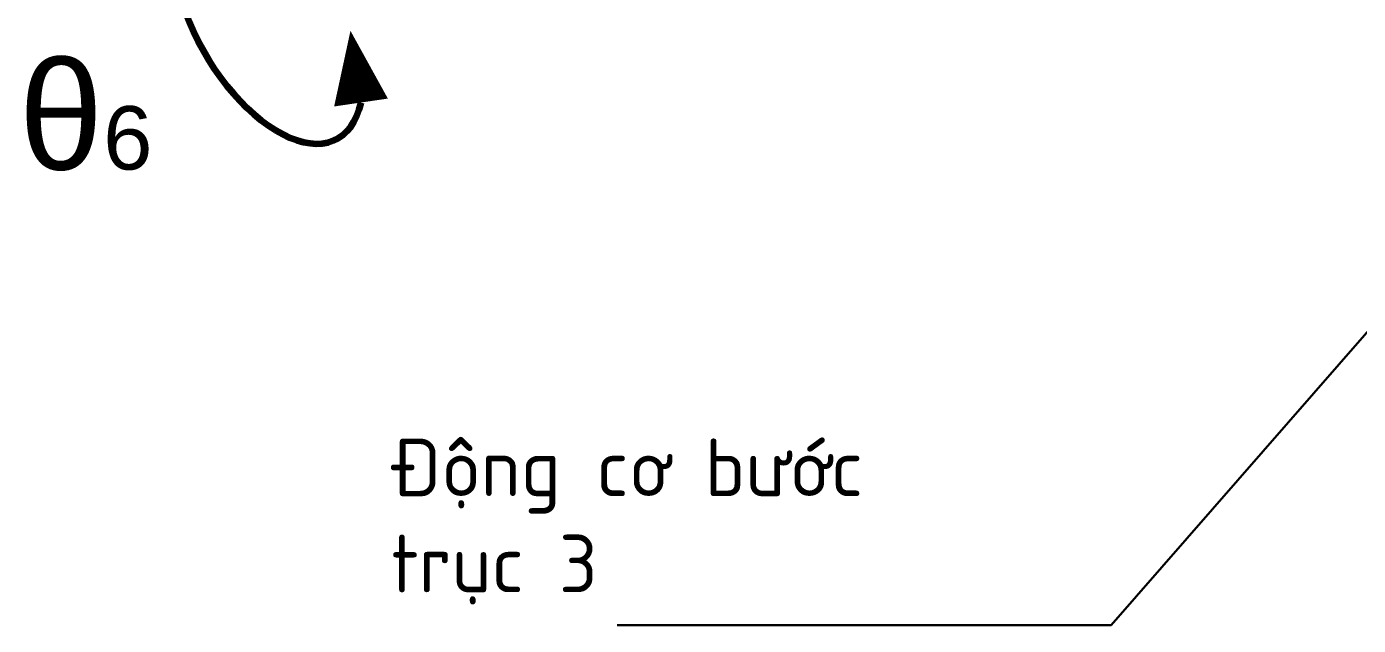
# Model space of a CAD drawing. Header units: millimetres. Extents: x -253 to 12701, y 1223 to 2077.
# Drawn here: x 3549.7 to 3711.5, y 1587.4 to 1660.1 of the extents above; entities that cross this region are included whole.
import ezdxf

# ---------------------------------------------------------------- set-up
doc = ezdxf.new("R2010")
doc.units = ezdxf.units.MM
for name, color, linetype, lineweight in [('0.3mm', 240, 'Continuous', 30), ('Chu', 241, 'Continuous', 35), ('Net 0.7', 7, 'Continuous', 70)]:
    doc.layers.add(name, color=color, linetype=linetype, lineweight=lineweight)
doc.styles.get("Standard").update_dxf_attribs({"font": 'arial.ttf'})
doc.dimstyles.new('TL1 2 to', dxfattribs={"dimtxt": 4, "dimasz": 3, "dimexe": 1, "dimexo": 0, "dimgap": 1.5, "dimtad": 1, "dimdec": 0, "dimlfac": 0.5, "dimzin": 0, "dimdsep": 46, "dimtxsty": 'Standard', "dimcen": 0.01, "dimclrd": 256, "dimclre": 3, "dimclrt": 3, "dimadec": 0, "dimazin": 0, "dimtfac": 1, "dimtdec": 0, "dimtofl": 0, "dimtmove": 1, "dimatfit": 1, "dimfxl": 1, "dimtolj": 1, "dimtzin": 0, "dimlwd": -1, "dimlwe": -1, "dimarcsym": 0})

msp = doc.modelspace()

# ---------------------------------------------------------------- linework, layer by layer
at = {"layer": '0.3mm'}
msp.add_line((3621.41, 1587.36), (3681.41, 1587.36), dxfattribs=at)
at = {"layer": 'Net 0.7', "lineweight": 211}
msp.add_lwpolyline([(3589.02, 1659.57, 0, 6.6, 0), (3590.3, 1650.86, 6.6, 6.6, 0)], format="xyseb", dxfattribs=at)
msp.add_ellipse((3578.93, 1661.86), major_axis=(-8.51, 15.38), ratio=0.517828, start_param=5.190197, end_param=9.958116, dxfattribs=at)

# ---------------------------------------------------------------- texts
at = {"layer": 'Chu', "lineweight": 211, "insert": (3548.73, 1655.92), "char_height": 7.7, "attachment_point": 1}
msp.add_mtext_dynamic_manual_height_columns('{\\H1.71429x;θ}6', width=96.6331, gutter_width=13.75, heights=[0], dxfattribs=at)
at = {"layer": 'Chu', "insert": (3624.74, 1599.97), "char_height": 7, "attachment_point": 5}
msp.add_mtext('\\pxql;{\\fTCVN 7284|b0|i0|c0|p34;Động cơ bước \\Ptrục 3}', dxfattribs=at)

# ---------------------------------------------------------------- leaders
at = {"layer": '0.3mm'}
msp.add_leader([(3766.93, 1685.33), (3681.41, 1587.36)], dimstyle='TL1 2 to', override={"dimscale": 0, "dimgap": 1.5, "dimtad": 0, "dimldrblk": 'Dot'}, dxfattribs=at)

doc.saveas('drawing.dxf')
